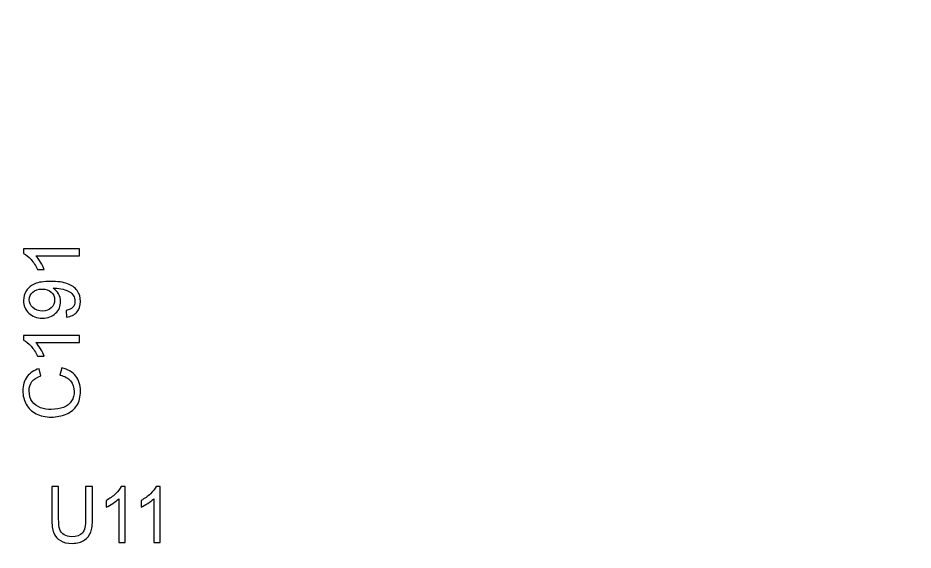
# Model space of a CAD drawing. Header units: millimetres. Extents: x -86 to 67, y -55 to 52.
# Drawn here: x 29.62 to 37.79, y 12.16 to 17.02 of the extents above; entities that cross this region are included whole.
import ezdxf

# ---------------------------------------------------------------- set-up
doc = ezdxf.new("R2010")
doc.units = ezdxf.units.MM
doc.header["$MEASUREMENT"] = 0
doc.layers.add('BG_OUTLINE', color=7, linetype='Continuous')
doc.layers.add('RD_SILKSCREEN_TOP', color=7, linetype='Continuous')

msp = doc.modelspace()

# ---------------------------------------------------------------- linework, layer by layer
at = {"layer": 'BG_OUTLINE', "color": 3, "lineweight": 9}
msp.add_open_spline([(-60.0926, 34.7331), (-60.0926, 34.7331), (63.7724, 34.7331), (63.7724, 34.7331), (63.7724, 34.7331), (64.585, 34.7336), (65.3646, 34.4113), (65.9396, 33.837), (65.9396, 33.837), (66.5146, 33.2627), (66.8379, 32.4797), (66.8384, 31.667), (66.8384, 31.667), (66.8384, 31.667), (66.8412, -52.28), (66.8412, -52.28), (66.8412, -52.28), (66.8412, -52.28), (66.8384, -52.1933), (66.8384, -52.1933), (66.8384, -52.1933), (66.8389, -53.006), (66.5166, -53.7856), (65.9424, -54.3606), (65.9424, -54.3606), (65.3681, -54.9356), (64.585, -55.2589), (63.7724, -55.2594), (63.7724, -55.2594), (63.7724, -55.2594), (-60.1869, -55.2594), (-60.1869, -55.2594), (-60.1869, -55.2594), (-60.1869, -55.2594), (-60.0853, -55.2518), (-60.0853, -55.2518), (-60.0853, -55.2518), (-60.8979, -55.2523), (-61.6775, -54.9299), (-62.2525, -54.3557), (-62.2525, -54.3557), (-62.8275, -53.7814), (-63.1508, -52.9984), (-63.1513, -52.1857), (-63.1513, -52.1857), (-63.1513, -52.1857), (-63.1587, 31.667), (-63.1587, 31.667), (-63.1587, 31.667), (-63.1592, 32.4797), (-62.8369, 33.2593), (-62.2626, 33.8343), (-62.2626, 33.8343), (-61.6883, 34.4093), (-60.9053, 34.7326), (-60.0926, 34.7331)], degree=3, knots=[0, 0, 0, 0, 0.071429, 0.071429, 0.071429, 0.071429, 0.142857, 0.142857, 0.142857, 0.142857, 0.214286, 0.214286, 0.214286, 0.214286, 0.285714, 0.285714, 0.285714, 0.285714, 0.357143, 0.357143, 0.357143, 0.357143, 0.428571, 0.428571, 0.428571, 0.428571, 0.5, 0.5, 0.5, 0.5, 0.571429, 0.571429, 0.571429, 0.571429, 0.642857, 0.642857, 0.642857, 0.642857, 0.714286, 0.714286, 0.714286, 0.714286, 0.785714, 0.785714, 0.785714, 0.785714, 0.857143, 0.857143, 0.857143, 0.857143, 0.928571, 0.928571, 0.928571, 0.928571, 1, 1, 1, 1], dxfattribs=at)
at = {"layer": 'RD_SILKSCREEN_TOP', "color": 8}
for points, knots in [([(30.1795, 14.913), (30.1795, 14.913), (30.1795, 14.8506), (30.1795, 14.8506), (30.1795, 14.8506), (30.1795, 14.8506), (29.7812, 14.8506), (29.7812, 14.8506), (29.7812, 14.8506), (29.7956, 14.8355), (29.8099, 14.8158), (29.8243, 14.7914), (29.8243, 14.7914), (29.8386, 14.7669), (29.8494, 14.7449), (29.8565, 14.7255), (29.8565, 14.7255), (29.8565, 14.7255), (29.7962, 14.7255), (29.7962, 14.7255), (29.7962, 14.7255), (29.7797, 14.7605), (29.7598, 14.7911), (29.7364, 14.8172), (29.7364, 14.8172), (29.713, 14.8433), (29.6903, 14.8619), (29.6683, 14.8728), (29.6683, 14.8728), (29.6683, 14.8728), (29.6683, 14.913), (29.6683, 14.913), (29.6683, 14.913), (29.6683, 14.913), (30.1795, 14.913), (30.1795, 14.913)], [0, 0, 0, 0, 0.111111, 0.111111, 0.111111, 0.111111, 0.222222, 0.222222, 0.222222, 0.222222, 0.333333, 0.333333, 0.333333, 0.333333, 0.444444, 0.444444, 0.444444, 0.444444, 0.555556, 0.555556, 0.555556, 0.555556, 0.666667, 0.666667, 0.666667, 0.666667, 0.777778, 0.777778, 0.777778, 0.777778, 0.888889, 0.888889, 0.888889, 0.888889, 1, 1, 1, 1]), ([(30.0618, 14.2915), (30.0618, 14.2915), (30.0562, 14.3516), (30.0562, 14.3516), (30.0562, 14.3516), (30.0844, 14.3567), (30.1049, 14.3664), (30.1177, 14.3807), (30.1177, 14.3807), (30.1304, 14.3951), (30.1368, 14.4134), (30.1368, 14.436), (30.1368, 14.436), (30.1368, 14.4552), (30.1324, 14.472), (30.1236, 14.4865), (30.1236, 14.4865), (30.1148, 14.5009), (30.103, 14.5128), (30.0883, 14.522), (30.0883, 14.522), (30.0736, 14.5314), (30.0537, 14.5391), (30.0288, 14.5454), (30.0288, 14.5454), (30.0038, 14.5515), (29.9783, 14.5547), (29.9524, 14.5547), (29.9524, 14.5547), (29.9497, 14.5547), (29.9454, 14.5546), (29.9399, 14.5544), (29.9399, 14.5544), (29.9597, 14.5418), (29.976, 14.5248), (29.9883, 14.5032), (29.9883, 14.5032), (30.0008, 14.4815), (30.0069, 14.458), (30.0069, 14.4329), (30.0069, 14.4329), (30.0069, 14.3907), (29.9916, 14.355), (29.961, 14.3259), (29.961, 14.3259), (29.9305, 14.2967), (29.8903, 14.2821), (29.8403, 14.2821), (29.8403, 14.2821), (29.7886, 14.2821), (29.7471, 14.2973), (29.7156, 14.3278), (29.7156, 14.3278), (29.684, 14.3582), (29.6683, 14.3964), (29.6683, 14.4423), (29.6683, 14.4423), (29.6683, 14.4753), (29.6773, 14.5056), (29.6951, 14.533), (29.6951, 14.533), (29.7128, 14.5604), (29.7383, 14.5813), (29.7713, 14.5955), (29.7713, 14.5955), (29.8042, 14.6097), (29.852, 14.6169), (29.9146, 14.6169), (29.9146, 14.6169), (29.9795, 14.6169), (30.0313, 14.6099), (30.07, 14.5958), (30.07, 14.5958), (30.1085, 14.5815), (30.1378, 14.5605), (30.1579, 14.5327), (30.1579, 14.5327), (30.1781, 14.5047), (30.1882, 14.4721), (30.1882, 14.4345), (30.1882, 14.4345), (30.1882, 14.3947), (30.1771, 14.3622), (30.155, 14.337), (30.155, 14.337), (30.1329, 14.3117), (30.1019, 14.2966), (30.0618, 14.2915)], [0, 0, 0, 0, 0.045455, 0.045455, 0.045455, 0.045455, 0.090909, 0.090909, 0.090909, 0.090909, 0.136364, 0.136364, 0.136364, 0.136364, 0.181818, 0.181818, 0.181818, 0.181818, 0.227273, 0.227273, 0.227273, 0.227273, 0.272727, 0.272727, 0.272727, 0.272727, 0.318182, 0.318182, 0.318182, 0.318182, 0.363636, 0.363636, 0.363636, 0.363636, 0.409091, 0.409091, 0.409091, 0.409091, 0.454545, 0.454545, 0.454545, 0.454545, 0.5, 0.5, 0.5, 0.5, 0.545455, 0.545455, 0.545455, 0.545455, 0.590909, 0.590909, 0.590909, 0.590909, 0.636364, 0.636364, 0.636364, 0.636364, 0.681818, 0.681818, 0.681818, 0.681818, 0.727273, 0.727273, 0.727273, 0.727273, 0.772727, 0.772727, 0.772727, 0.772727, 0.818182, 0.818182, 0.818182, 0.818182, 0.863636, 0.863636, 0.863636, 0.863636, 0.909091, 0.909091, 0.909091, 0.909091, 0.954545, 0.954545, 0.954545, 0.954545, 1, 1, 1, 1]), ([(29.8371, 14.5474), (29.8013, 14.5474), (29.7727, 14.5379), (29.7517, 14.5188), (29.7517, 14.5188), (29.7306, 14.4996), (29.7201, 14.4767), (29.7201, 14.4498), (29.7201, 14.4498), (29.7201, 14.4221), (29.7314, 14.3979), (29.7541, 14.3773), (29.7541, 14.3773), (29.7768, 14.3567), (29.8062, 14.3464), (29.8423, 14.3464), (29.8423, 14.3464), (29.8748, 14.3464), (29.9011, 14.3562), (29.9213, 14.3758), (29.9213, 14.3758), (29.9416, 14.3953), (29.9517, 14.4194), (29.9517, 14.4481), (29.9517, 14.4481), (29.9517, 14.4771), (29.9416, 14.5008), (29.9213, 14.5194), (29.9213, 14.5194), (29.9011, 14.5381), (29.873, 14.5474), (29.8371, 14.5474)], [0, 0, 0, 0, 0.125, 0.125, 0.125, 0.125, 0.25, 0.25, 0.25, 0.25, 0.375, 0.375, 0.375, 0.375, 0.5, 0.5, 0.5, 0.5, 0.625, 0.625, 0.625, 0.625, 0.75, 0.75, 0.75, 0.75, 0.875, 0.875, 0.875, 0.875, 1, 1, 1, 1]), ([(30.1795, 14.122), (30.1795, 14.122), (30.1795, 14.0596), (30.1795, 14.0596), (30.1795, 14.0596), (30.1795, 14.0596), (29.7812, 14.0596), (29.7812, 14.0596), (29.7812, 14.0596), (29.7956, 14.0445), (29.8099, 14.0248), (29.8243, 14.0004), (29.8243, 14.0004), (29.8386, 13.9759), (29.8494, 13.9539), (29.8565, 13.9345), (29.8565, 13.9345), (29.8565, 13.9345), (29.7962, 13.9345), (29.7962, 13.9345), (29.7962, 13.9345), (29.7797, 13.9695), (29.7598, 14.0001), (29.7364, 14.0262), (29.7364, 14.0262), (29.713, 14.0523), (29.6903, 14.0709), (29.6683, 14.0818), (29.6683, 14.0818), (29.6683, 14.0818), (29.6683, 14.122), (29.6683, 14.122), (29.6683, 14.122), (29.6683, 14.122), (30.1795, 14.122), (30.1795, 14.122)], [0, 0, 0, 0, 0.111111, 0.111111, 0.111111, 0.111111, 0.222222, 0.222222, 0.222222, 0.222222, 0.333333, 0.333333, 0.333333, 0.333333, 0.444444, 0.444444, 0.444444, 0.444444, 0.555556, 0.555556, 0.555556, 0.555556, 0.666667, 0.666667, 0.666667, 0.666667, 0.777778, 0.777778, 0.777778, 0.777778, 0.888889, 0.888889, 0.888889, 0.888889, 1, 1, 1, 1]), ([(30.001, 13.7616), (30.001, 13.7616), (30.0181, 13.829), (30.0181, 13.829), (30.0181, 13.829), (30.0733, 13.8149), (30.1155, 13.7894), (30.1447, 13.7528), (30.1447, 13.7528), (30.1737, 13.7161), (30.1882, 13.6712), (30.1882, 13.6181), (30.1882, 13.6181), (30.1882, 13.5633), (30.177, 13.5187), (30.1547, 13.4843), (30.1547, 13.4843), (30.1323, 13.4499), (30.1, 13.4237), (30.0576, 13.4058), (30.0576, 13.4058), (30.0152, 13.3879), (29.9697, 13.3789), (29.9211, 13.3789), (29.9211, 13.3789), (29.8681, 13.3789), (29.8219, 13.389), (29.7824, 13.4093), (29.7824, 13.4093), (29.7429, 13.4296), (29.713, 13.4584), (29.6924, 13.4958), (29.6924, 13.4958), (29.6719, 13.5332), (29.6617, 13.5743), (29.6617, 13.6192), (29.6617, 13.6192), (29.6617, 13.6702), (29.6747, 13.713), (29.7006, 13.7477), (29.7006, 13.7477), (29.7266, 13.7824), (29.763, 13.8066), (29.81, 13.8202), (29.81, 13.8202), (29.81, 13.8202), (29.8257, 13.754), (29.8257, 13.754), (29.8257, 13.754), (29.7886, 13.7421), (29.7617, 13.7251), (29.7447, 13.7025), (29.7447, 13.7025), (29.7278, 13.6801), (29.7194, 13.6519), (29.7194, 13.6178), (29.7194, 13.6178), (29.7194, 13.5787), (29.7287, 13.5461), (29.7474, 13.5198), (29.7474, 13.5198), (29.7663, 13.4934), (29.7914, 13.475), (29.8231, 13.4644), (29.8231, 13.4644), (29.8546, 13.4537), (29.8872, 13.4484), (29.9207, 13.4484), (29.9207, 13.4484), (29.9641, 13.4484), (30.0018, 13.4547), (30.0342, 13.4672), (30.0342, 13.4672), (30.0664, 13.4799), (30.0906, 13.4995), (30.1066, 13.5262), (30.1066, 13.5262), (30.1226, 13.5528), (30.1305, 13.5816), (30.1305, 13.6127), (30.1305, 13.6127), (30.1305, 13.6504), (30.1196, 13.6823), (30.0979, 13.7085), (30.0979, 13.7085), (30.0761, 13.7347), (30.0438, 13.7523), (30.001, 13.7616)], [0, 0, 0, 0, 0.045455, 0.045455, 0.045455, 0.045455, 0.090909, 0.090909, 0.090909, 0.090909, 0.136364, 0.136364, 0.136364, 0.136364, 0.181818, 0.181818, 0.181818, 0.181818, 0.227273, 0.227273, 0.227273, 0.227273, 0.272727, 0.272727, 0.272727, 0.272727, 0.318182, 0.318182, 0.318182, 0.318182, 0.363636, 0.363636, 0.363636, 0.363636, 0.409091, 0.409091, 0.409091, 0.409091, 0.454545, 0.454545, 0.454545, 0.454545, 0.5, 0.5, 0.5, 0.5, 0.545455, 0.545455, 0.545455, 0.545455, 0.590909, 0.590909, 0.590909, 0.590909, 0.636364, 0.636364, 0.636364, 0.636364, 0.681818, 0.681818, 0.681818, 0.681818, 0.727273, 0.727273, 0.727273, 0.727273, 0.772727, 0.772727, 0.772727, 0.772727, 0.818182, 0.818182, 0.818182, 0.818182, 0.863636, 0.863636, 0.863636, 0.863636, 0.909091, 0.909091, 0.909091, 0.909091, 0.954545, 0.954545, 0.954545, 0.954545, 1, 1, 1, 1]), ([(30.235, 12.7441), (30.235, 12.7441), (30.2977, 12.7441), (30.2977, 12.7441), (30.2977, 12.7441), (30.2977, 12.7441), (30.2977, 12.4499), (30.2977, 12.4499), (30.2977, 12.4499), (30.2977, 12.3988), (30.2922, 12.3582), (30.2814, 12.328), (30.2814, 12.328), (30.2707, 12.2979), (30.2514, 12.2735), (30.2232, 12.2547), (30.2232, 12.2547), (30.1952, 12.2357), (30.1584, 12.2263), (30.1128, 12.2263), (30.1128, 12.2263), (30.0686, 12.2263), (30.0323, 12.2345), (30.0042, 12.251), (30.0042, 12.251), (29.976, 12.2674), (29.9559, 12.2912), (29.9439, 12.3224), (29.9439, 12.3224), (29.9317, 12.3535), (29.9258, 12.396), (29.9258, 12.4499), (29.9258, 12.4499), (29.9258, 12.4499), (29.9258, 12.7441), (29.9258, 12.7441), (29.9258, 12.7441), (29.9258, 12.7441), (29.9884, 12.7441), (29.9884, 12.7441), (29.9884, 12.7441), (29.9884, 12.7441), (29.9884, 12.4503), (29.9884, 12.4503), (29.9884, 12.4503), (29.9884, 12.406), (29.9922, 12.3734), (29.9998, 12.3526), (29.9998, 12.3526), (30.0074, 12.3316), (30.0206, 12.3155), (30.0391, 12.3041), (30.0391, 12.3041), (30.0578, 12.2927), (30.0805, 12.287), (30.1073, 12.287), (30.1073, 12.287), (30.1534, 12.287), (30.1862, 12.2983), (30.2058, 12.3208), (30.2058, 12.3208), (30.2253, 12.3432), (30.235, 12.3864), (30.235, 12.4503), (30.235, 12.4503), (30.235, 12.4503), (30.235, 12.7441), (30.235, 12.7441)], [0, 0, 0, 0, 0.058824, 0.058824, 0.058824, 0.058824, 0.117647, 0.117647, 0.117647, 0.117647, 0.176471, 0.176471, 0.176471, 0.176471, 0.235294, 0.235294, 0.235294, 0.235294, 0.294118, 0.294118, 0.294118, 0.294118, 0.352941, 0.352941, 0.352941, 0.352941, 0.411765, 0.411765, 0.411765, 0.411765, 0.470588, 0.470588, 0.470588, 0.470588, 0.529412, 0.529412, 0.529412, 0.529412, 0.588235, 0.588235, 0.588235, 0.588235, 0.647059, 0.647059, 0.647059, 0.647059, 0.705882, 0.705882, 0.705882, 0.705882, 0.764706, 0.764706, 0.764706, 0.764706, 0.823529, 0.823529, 0.823529, 0.823529, 0.882353, 0.882353, 0.882353, 0.882353, 0.941176, 0.941176, 0.941176, 0.941176, 1, 1, 1, 1]), ([(30.5968, 12.235), (30.5968, 12.235), (30.5388, 12.235), (30.5388, 12.235), (30.5388, 12.235), (30.5388, 12.235), (30.5388, 12.6333), (30.5388, 12.6333), (30.5388, 12.6333), (30.5248, 12.6189), (30.5065, 12.6046), (30.4839, 12.5902), (30.4839, 12.5902), (30.4611, 12.5759), (30.4407, 12.5651), (30.4227, 12.558), (30.4227, 12.558), (30.4227, 12.558), (30.4227, 12.6183), (30.4227, 12.6183), (30.4227, 12.6183), (30.4552, 12.6348), (30.4836, 12.6547), (30.5078, 12.6781), (30.5078, 12.6781), (30.5321, 12.7015), (30.5493, 12.7242), (30.5594, 12.7462), (30.5594, 12.7462), (30.5594, 12.7462), (30.5968, 12.7462), (30.5968, 12.7462), (30.5968, 12.7462), (30.5968, 12.7462), (30.5968, 12.235), (30.5968, 12.235)], [0, 0, 0, 0, 0.111111, 0.111111, 0.111111, 0.111111, 0.222222, 0.222222, 0.222222, 0.222222, 0.333333, 0.333333, 0.333333, 0.333333, 0.444444, 0.444444, 0.444444, 0.444444, 0.555556, 0.555556, 0.555556, 0.555556, 0.666667, 0.666667, 0.666667, 0.666667, 0.777778, 0.777778, 0.777778, 0.777778, 0.888889, 0.888889, 0.888889, 0.888889, 1, 1, 1, 1]), ([(30.9151, 12.235), (30.9151, 12.235), (30.8571, 12.235), (30.8571, 12.235), (30.8571, 12.235), (30.8571, 12.235), (30.8571, 12.6333), (30.8571, 12.6333), (30.8571, 12.6333), (30.8431, 12.6189), (30.8248, 12.6046), (30.8022, 12.5902), (30.8022, 12.5902), (30.7794, 12.5759), (30.759, 12.5651), (30.741, 12.558), (30.741, 12.558), (30.741, 12.558), (30.741, 12.6183), (30.741, 12.6183), (30.741, 12.6183), (30.7735, 12.6348), (30.8019, 12.6547), (30.8261, 12.6781), (30.8261, 12.6781), (30.8504, 12.7015), (30.8676, 12.7242), (30.8777, 12.7462), (30.8777, 12.7462), (30.8777, 12.7462), (30.9151, 12.7462), (30.9151, 12.7462), (30.9151, 12.7462), (30.9151, 12.7462), (30.9151, 12.235), (30.9151, 12.235)], [0, 0, 0, 0, 0.111111, 0.111111, 0.111111, 0.111111, 0.222222, 0.222222, 0.222222, 0.222222, 0.333333, 0.333333, 0.333333, 0.333333, 0.444444, 0.444444, 0.444444, 0.444444, 0.555556, 0.555556, 0.555556, 0.555556, 0.666667, 0.666667, 0.666667, 0.666667, 0.777778, 0.777778, 0.777778, 0.777778, 0.888889, 0.888889, 0.888889, 0.888889, 1, 1, 1, 1])]:
    msp.add_open_spline(points, degree=3, knots=knots, dxfattribs=at)

doc.saveas('drawing.dxf')
